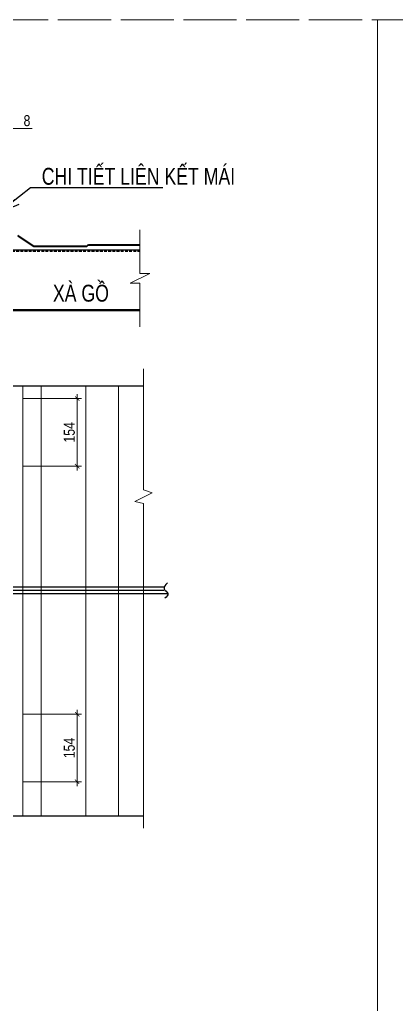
# Model space of a CAD drawing. Header units: millimetres. Extents: x -547695 to 905972, y -1055718 to 167349.
# Drawn here: x -535973 to -535116, y -1053383 to -1051143 of the extents above; entities that cross this region are included whole.
import ezdxf

# ---------------------------------------------------------------- set-up
doc = ezdxf.new("R2010")
doc.units = ezdxf.units.MM
for name, pattern in [('HIDDEN', [9.525, 6.35, -3.175]), ('View- chi tiet Neo Cap Bao Ho$0$CENTER', [2, 1.25, -0.25, 0.25, -0.25]), ('View- chi tiet Neo Cap Bao Ho$0$HIDDEN', [9.525, 6.35, -3.175])]:
    doc.linetypes.add(name, pattern=pattern)
doc.layers.get('DEFPOINTS').update_dxf_attribs({"color": 1, "lineweight": 25})
for name, color, linetype, lineweight in [('A-DIMS', 8, 'Continuous', 9), ('A-HIDD', 45, 'HIDDEN', 9), ('View- chi tiet Neo Cap Bao Ho$0$NET HATCH', 250, 'Continuous', 9), ('View- chi tiet Neo Cap Bao Ho$0$NTT-8-THAY', 7, 'Continuous', 18)]:
    doc.layers.add(name, color=color, linetype=linetype, lineweight=lineweight)
doc.layers.add('View- chi tiet Neo Cap Bao Ho$0$A-_ANNOTATION', color=7, linetype='Continuous')
doc.layers.add('View- chi tiet Neo Cap Bao Ho$0$A-_GRID_LINE', color=8, linetype='View- chi tiet Neo Cap Bao Ho$0$CENTER')
doc.styles.add('View- chi tiet Neo Cap Bao Ho$0$ATAD-10', font='vn_vni.shx', dxfattribs={"width": 0.8, "height": 22})
doc.styles.add('View- chi tiet Neo Cap Bao Ho$0$Style-Arial', font='arial.ttf')
doc.styles.add('VTK_Arial', font='arial.ttf', dxfattribs={"width": 0.8})
doc.dimstyles.new('A-2.5-DIM10', dxfattribs={"dimscale": 10, "dimtxt": 2.5, "dimasz": 1, "dimexe": 1, "dimexo": 0, "dimgap": 0.5, "dimtad": 1, "dimdec": 0, "dimzin": 12, "dimdsep": 46, "dimtxsty": 'VTK_Arial', "dimblk": 'ARCHTICK', "dimcen": 0, "dimdle": 1, "dimclrd": 256, "dimclre": 256, "dimclrt": 7, "dimadec": 1, "dimazin": 3, "dimtfac": 1, "dimtdec": 0, "dimtmove": 0, "dimatfit": 2, "dimfxl": 20, "dimtolj": 1, "dimtzin": 0, "dimlwd": -1, "dimlwe": -1, "dimarcsym": 0})
doc.dimstyles.new('View- chi tiet Neo Cap Bao Ho$0$ATAD-12.5', dxfattribs={"dimscale": 1.041667, "dimtxt": 12, "dimasz": 15, "dimexe": 11, "dimexo": 0, "dimgap": 6, "dimtad": 1, "dimdec": 0, "dimzin": 0, "dimdsep": 46, "dimtxsty": 'View- chi tiet Neo Cap Bao Ho$0$ATAD-10', "dimcen": 0.1, "dimdle": 110, "dimclrd": 251, "dimclre": 251, "dimclrt": 255, "dimadec": 0, "dimazin": 0, "dimtfac": 1, "dimtdec": 0, "dimtix": 1, "dimtmove": 2, "dimatfit": 3, "dimldrblk": 'View- chi tiet Neo Cap Bao Ho$0$_Open30', "dimfxl": 65, "dimfxlon": 1, "dimtolj": 1, "dimtzin": 0, "dimarcsym": 1})

# ---------------------------------------------------------------- blocks, each defined once
blk = doc.blocks.new('_ARCHTICK')
at = {"color": 0, "linetype": 'ByBlock', "const_width": 0.15}
blk.add_lwpolyline([(-0.5, -0.5), (0.5, 0.5)], dxfattribs=at)
blk = doc.blocks.new('*D1044')
at = {"layer": 'A-DIMS', "ltscale": 0.001, "transparency": 16777216}
for p, q in [((-535966, -1052005.4), (-535832.5, -1052005.4)), ((-535842.5, -1051995.4), (-535842.5, -1052169)), ((-535966, -1052159), (-535832.5, -1052159))]:
    blk.add_line(p, q, dxfattribs=at)
at = {"layer": 'DEFPOINTS', "color": 0, "transparency": 16777216}
for p in [(-535966, -1052005.4), (-535966, -1052159), (-535842.5, -1052159)]:
    blk.add_point(p, dxfattribs=at)
at = {"layer": 'A-DIMS', "transparency": 16777216, "xscale": 10, "yscale": 10, "zscale": 10}
for p, rotation in [((-535842.5, -1052005.4), 90), ((-535842.5, -1052159), 270)]:
    blk.add_blockref('_ARCHTICK', p, dxfattribs=dict(at, rotation=rotation))
at = {"layer": 'A-DIMS', "color": 7, "transparency": 16777216, "insert": (-535860.3, -1052082.2), "char_height": 25, "attachment_point": 5, "rotation": 90, "style": 'VTK_Arial'}
blk.add_mtext('\\A1;154', dxfattribs=at)
blk = doc.blocks.new('*D1045')
at = {"layer": 'A-DIMS', "ltscale": 0.001, "transparency": 16777216}
for p, q in [((-535966, -1052723.5), (-535832.5, -1052723.5)), ((-535842.5, -1052713.5), (-535842.5, -1052887.1)), ((-535966, -1052877.1), (-535832.5, -1052877.1))]:
    blk.add_line(p, q, dxfattribs=at)
at = {"layer": 'DEFPOINTS', "color": 0, "transparency": 16777216}
for p in [(-535966, -1052723.5), (-535966, -1052877.1), (-535842.5, -1052877.1)]:
    blk.add_point(p, dxfattribs=at)
at = {"layer": 'A-DIMS', "transparency": 16777216, "xscale": 10, "yscale": 10, "zscale": 10}
for p, rotation in [((-535842.5, -1052723.5), 90), ((-535842.5, -1052877.1), 270)]:
    blk.add_blockref('_ARCHTICK', p, dxfattribs=dict(at, rotation=rotation))
at = {"layer": 'A-DIMS', "color": 7, "transparency": 16777216, "insert": (-535860.3, -1052800.3), "char_height": 25, "attachment_point": 5, "rotation": 90, "style": 'VTK_Arial'}
blk.add_mtext('\\A1;154', dxfattribs=at)
blk = doc.blocks.new('View- chi tiet Neo Cap Bao Ho$0$_Open30')
at = {"color": 0, "linetype": 'ByBlock', "lineweight": -2}
for p, q in [((-1, 0.268), (0, 0)), ((0, 0), (-1, -0.268)), ((0, 0), (-1, 0))]:
    blk.add_line(p, q, dxfattribs=at)
blk = doc.blocks.new('*D1067')
at = {"layer": 'A-DIMS', "ltscale": 0.001, "transparency": 16777216}
for p, q in [((-536026.1, -1051492.1), (-536026.1, -1051380.9)), ((-536019.9, -1051492.1), (-536019.9, -1051380.9)), ((-536026.1, -1051390.9), (-536036.1, -1051390.9)), ((-536019.9, -1051390.9), (-536026.1, -1051390.9)), ((-536019.9, -1051390.9), (-535945.3, -1051390.9))]:
    blk.add_line(p, q, dxfattribs=at)
at = {"layer": 'DEFPOINTS', "color": 0, "transparency": 16777216}
for p in [(-536026.1, -1051390.9), (-536026.1, -1051492.1), (-536019.9, -1051492.1)]:
    blk.add_point(p, dxfattribs=at)
at = {"layer": 'A-DIMS', "transparency": 16777216, "xscale": 10, "yscale": 10, "zscale": 10}
blk.add_blockref('_ARCHTICK', (-536026.1, -1051390.9), dxfattribs=at)
at = {"layer": 'A-DIMS', "transparency": 16777216, "xscale": 10, "yscale": 10, "zscale": 10, "rotation": 180}
blk.add_blockref('_ARCHTICK', (-536019.9, -1051390.9), dxfattribs=at)
at = {"layer": 'A-DIMS', "color": 7, "transparency": 16777216, "insert": (-535956.8, -1051373.1), "char_height": 25, "attachment_point": 5, "style": 'VTK_Arial'}
blk.add_mtext('\\A1;8', dxfattribs=at)

msp = doc.modelspace()

# ---------------------------------------------------------------- linework, layer by layer
at = {"color": 5, "linetype": 'View- chi tiet Neo Cap Bao Ho$0$HIDDEN'}
msp.add_line((-537038.5, -1051670.2), (-535699.5, -1051670.2), dxfattribs=at)
at = {"color": 5}
msp.add_line((-537038.5, -1051802.9), (-535699.5, -1051802.9), dxfattribs=at)
at = {"color": 4}
for points in [[(-535977.9, -1051635.2), (-535942.9, -1051658.8, 0.149451), (-535940.5, -1051659.5), (-535822.2, -1051659.5, 0.198912), (-535819.5, -1051658.4), (-535818.2, -1051657.1, -0.198912), (-535816.6, -1051656.4), (-535699.5, -1051656.4)], [(-535699.5, -1051655.7), (-535816.6, -1051655.7, 0.198912), (-535818.8, -1051656.6), (-535820.1, -1051657.8, -0.198912), (-535822.2, -1051658.7), (-535940.5, -1051658.7, -0.149451), (-535942.5, -1051658.1), (-535977.3, -1051634.6)]]:
    msp.add_lwpolyline(points, format="xyb", dxfattribs=at)
at = {"color": 5}
for points in [[(-537038.5, -1051667.2), (-535699.5, -1051667.2)], [(-535699.5, -1051806), (-537038.5, -1051806)]]:
    msp.add_lwpolyline(points, dxfattribs=at)
at = {"layer": 'A-HIDD', "ltscale": 15}
for points in [[(-535158.6, -1053607), (-537575.2, -1053607), (-537575.2, -1051143.3), (-535158.6, -1051143.3)], [(-532741.9, -1053607), (-535158.6, -1053607), (-535158.6, -1051143.3), (-532741.9, -1051143.3)]]:
    msp.add_lwpolyline(points, close=True, dxfattribs=at)
msp.add_lwpolyline([(-523075.2, -1051143.3), (-537575.2, -1051143.3)], dxfattribs=at)
at = {"layer": 'View- chi tiet Neo Cap Bao Ho$0$A-_ANNOTATION', "color": 1}
msp.add_line((-535691.7, -1051976.8), (-537038.1, -1051976.8), dxfattribs=at)
at = {"layer": 'View- chi tiet Neo Cap Bao Ho$0$A-_ANNOTATION', "color": 1, "ltscale": 2}
for p, q in [((-537134.2, -1052433.6), (-535644.2, -1052433.6)), ((-537125.7, -1052448.9), (-535635.8, -1052448.9))]:
    msp.add_line(p, q, dxfattribs=at)
at = {"layer": 'View- chi tiet Neo Cap Bao Ho$0$A-_ANNOTATION', "color": 1}
msp.add_lwpolyline([(-535691.7, -1052955.6), (-537038.1, -1052955.6)], dxfattribs=at)
at = {"layer": 'View- chi tiet Neo Cap Bao Ho$0$A-_ANNOTATION'}
msp.add_spline([(-535637, -1052424.4), (-535644.5, -1052438.5), (-535635.8, -1052448.9), (-535642.8, -1052459.6)], degree=3, dxfattribs=at)
at = {"layer": 'View- chi tiet Neo Cap Bao Ho$0$A-_GRID_LINE'}
msp.add_lwpolyline([(-537192.7, -1052441.2), (-535644.8, -1052441.2)], dxfattribs=at)
at = {"layer": 'View- chi tiet Neo Cap Bao Ho$0$NET HATCH'}
for p, q in [((-535966, -1051976.8), (-535966, -1052955.6)), ((-535924.3, -1051976.8), (-535924.3, -1052955.6)), ((-535822.5, -1051976.8), (-535822.5, -1052955.6)), ((-535748.4, -1051976.8), (-535748.4, -1052955.6))]:
    msp.add_line(p, q, dxfattribs=at)
for points in [[(-535699.5, -1051842.3), (-535699.5, -1051743), (-535721.5, -1051743), (-535677.4, -1051721), (-535699.5, -1051721), (-535699.5, -1051621.7)], [(-535691.7, -1052983), (-535691.7, -1052244), (-535711.4, -1052239.4), (-535672, -1052219.7), (-535691.7, -1052213), (-535691.7, -1051937.3)]]:
    msp.add_lwpolyline(points, dxfattribs=at)

# ---------------------------------------------------------------- texts
at = {"layer": 'View- chi tiet Neo Cap Bao Ho$0$NTT-8-THAY', "style": 'View- chi tiet Neo Cap Bao Ho$0$Style-Arial', "width": 0.75}
for s, p in [('CHI TIẾT LIÊN KẾT MÁI', (-535923.2, -1051518.8)), ('XÀ GỒ', (-535897.7, -1051784.7))]:
    msp.add_text(s, height=38.4, dxfattribs=at).set_placement(p)

# ---------------------------------------------------------------- dimensions: what is measured, and where the dimension line sits
at = {"layer": 'A-DIMS', "ltscale": 0.001}
dim = msp.add_linear_dim(base=(-536026.1, -1051390.9), p1=(-536019.9, -1051492.1), p2=(-536026.1, -1051492.1), angle=180, text='8', dimstyle='A-2.5-DIM10', override={"dimpost": '\\X', "dimtxsty": 'VTK_Arial', "dimtolj": 1}, dxfattribs=at)
dim.commit()
dim.dimension.update_dxf_attribs({"geometry": '*D1067', "text_midpoint": (-535956.8, -1051390.9), "dimtype": 160})
for base, p1, p2, picture, middle in [((-535842.5, -1052159), (-535966, -1052005.4), (-535966, -1052159), '*D1044', (-535860.3, -1052082.2)), ((-535842.5, -1052877.1), (-535966, -1052723.5), (-535966, -1052877.1), '*D1045', (-535860.3, -1052800.3))]:
    dim = msp.add_linear_dim(base=base, p1=p1, p2=p2, angle=90, dimstyle='A-2.5-DIM10', override={"dimpost": '\\X'}, dxfattribs=at)
    dim.commit()
    dim.dimension.update_dxf_attribs({"geometry": picture, "text_midpoint": middle})

# ---------------------------------------------------------------- leaders
at = {"layer": 'View- chi tiet Neo Cap Bao Ho$0$A-_ANNOTATION'}
msp.add_leader([(-536025.2, -1051584.7), (-535948.8, -1051524.9), (-535647.1, -1051524.9)], dimstyle='View- chi tiet Neo Cap Bao Ho$0$ATAD-12.5', override={"dimasz": 50, "dimtad": 0}, dxfattribs=at)

doc.saveas('drawing.dxf')
